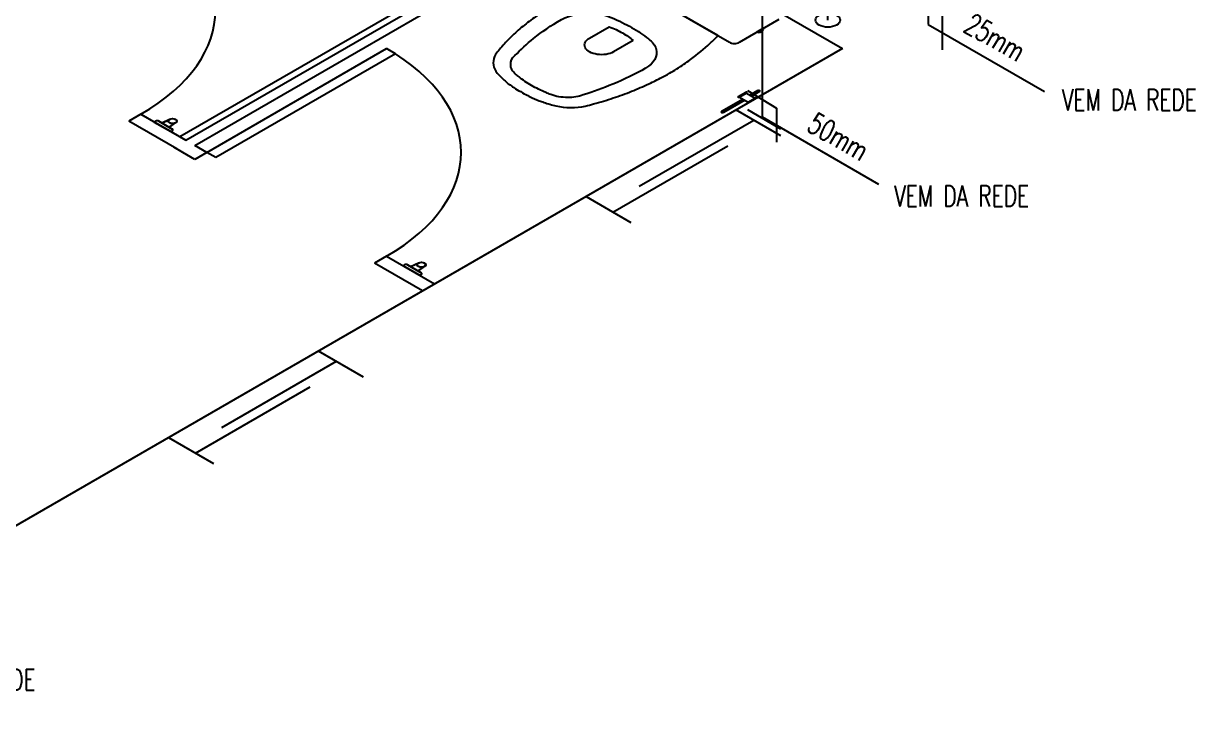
# Model space of a CAD drawing. Header units: millimetres. Extents: x 474.7 to 528.3, y 13.1 to 23.5.
# Drawn here: x 509.195 to 511.959, y 14.712 to 16.382 of the extents above; entities that cross this region are included whole.
import ezdxf

# ---------------------------------------------------------------- set-up
doc = ezdxf.new("R2010")
doc.units = ezdxf.units.MM
doc.header["$LTSCALE"] = 2.5
doc.linetypes.add('HIDDEN2', pattern=[0.1875, 0.125, -0.0625])
for name, color, linetype in [('EIXO', 253, 'Continuous'), ('I-AGUA FRIA', 5, 'Continuous'), ('I-ARQ', 8, 'Continuous'), ('I-CONEXAO', 1, 'Continuous'), ('I-NORMO_INST', 4, 'Continuous')]:
    doc.layers.add(name, color=color, linetype=linetype)
doc.styles.add('25', font='ROMANS.SHX', dxfattribs={"width": 0.7, "height": 0.05})

# ---------------------------------------------------------------- blocks, each defined once
blk = doc.blocks.new('A$C79730085')
at = {"color": 8}
for p, q in [((-0.0229, 0.139, 2.2483), (0.0227, 0.1127, 2.2483)), ((-0.0198, 0.1433, 2.2483), (0.0196, 0.1206, 2.2483)), ((-0.0166, 0.1475, 2.2483), (0.0164, 0.1284, 2.2483)), ((-0.0135, 0.1518, 2.2483), (0.0133, 0.1363, 2.2483)), ((-0.0103, 0.156, 2.2483), (0.0101, 0.1442, 2.2483)), ((-0.0072, 0.1603, 2.2483), (0.007, 0.1521, 2.2483)), ((-0.004, 0.1645, 2.2483), (0.0038, 0.16, 2.2483))]:
    blk.add_line(p, q, dxfattribs=at)
at = {"layer": 'I-CONEXAO'}
for p, q in [((-0.0261, 0.1348, 2.2483), (-0.0001, 0.1698, 2.2483)), ((0.0259, 0.1048, 2.2483), (-0.0001, 0.1698, 2.2483)), ((0.0259, 0.1048, 2.2483), (-0.0261, 0.1348, 2.2483)), ((0.0128, 0.098), (-0.0132, 0.113)), ((0.0258, 0.0749), (-0.0262, 0.1049))]:
    blk.add_line(p, q, dxfattribs=at)
blk = doc.blocks.new('*U16')
blk.add_line((0.1234, 0.3712), (0, 0.3))
at = {"color": 8, "extrusion": (0, 0.816497, 0.57735)}
blk.add_circle((0, 0), 0.0291, dxfattribs=at)
at = {"layer": 'EIXO', "linetype": 'HIDDEN2'}
blk.add_line((0, 0, 2.2483), (0, 0.3, 2.2483), dxfattribs=at)
at = {"rotation": 300.0081952903947}
blk.add_blockref('A$C79730085', (0.0197, 0.3112, -2.2483), dxfattribs=at)
at = {"layer": 'I-NORMO_INST', "style": '25', "width": 0.7}
blk.add_text('CA ½"', height=0.05, dxfattribs=at).set_placement((0.0344, 0.4325, 2.2483))

msp = doc.modelspace()

# ---------------------------------------------------------------- linework, layer by layer
at = {"layer": 'I-AGUA FRIA'}
for p, q in [((511.3284, 16.9802, 28.7395), (511.3284, 16.3802, 28.7395)), ((510.937, 16.45, 28.7395), (510.937, 16.1619, 28.7395)), ((511.3284, 16.3802, 28.7395), (511.6031, 16.2217, 28.7395)), ((510.937, 16.1619, 28.7395), (511.2117, 16.0033, 28.7395))]:
    msp.add_line(p, q, dxfattribs=at)
at = {"layer": 'I-ARQ', "extrusion": (0, 0.816497, 0.57735)}
for p, q in [((509.3761, 17.3335, 21.8699), (511.1262, 16.3231, 23.2988)), ((510.5251, 16.6701, 22.8081), (509.5635, 16.1149, 23.5933)), ((509.5776, 16.1067, 23.6048), (510.5393, 16.662, 22.8196)), ((509.5988, 16.0945, 23.6222), (510.5605, 16.6497, 22.837)), ((510.5698, 16.5055, 23.0409), (510.8597, 16.3382, 23.2776)), ((510.8836, 16.338, 23.2777), (510.9772, 16.3921, 23.2013)), ((511.1262, 16.3231, 23.2988), (508.3362, 14.7123, 25.5768)), ((509.6271, 16.0782, 23.6453), (510.0514, 16.3231, 23.2988)), ((510.0726, 16.3109, 23.3162), (509.6483, 16.0659, 23.6626)), ((510.8919, 16.204, 23.4673), (510.8414, 16.1748, 23.5086)), ((510.8961, 16.2015, 23.4708), (510.8456, 16.1724, 23.512)), ((510.8802, 16.2097, 23.4593), (510.8984, 16.2202, 23.4444)), ((510.8827, 16.2082, 23.4613), (510.9009, 16.2188, 23.4464)), ((510.8836, 16.2088, 23.4606), (510.9044, 16.1968, 23.4775)), ((510.9, 16.2182, 23.4472), (510.9208, 16.2062, 23.4642)), ((510.902, 16.1954, 23.4795), (510.9232, 16.2076, 23.4622)), ((510.9268, 16.2241, 23.4388), (510.9083, 16.2134, 23.454)), ((510.931, 16.2217, 23.4423), (510.9125, 16.211, 23.4574)), ((510.9239, 16.2176, 23.4481), (510.9197, 16.22, 23.4446)), ((510.9268, 16.2192, 23.4458), (510.9225, 16.2217, 23.4423)), ((510.9283, 16.2201, 23.4445), (510.924, 16.2225, 23.4411)), ((510.8449, 16.1721, 23.5124), (510.8409, 16.1744, 23.5091)), ((510.8468, 16.1731, 23.5111), (510.8426, 16.1755, 23.5076)), ((510.8491, 16.1744, 23.5092), (510.8449, 16.1768, 23.5057)), ((510.8527, 16.1765, 23.5062), (510.8485, 16.1789, 23.5028)), ((510.9812, 16.1333, 23.5673), (510.9034, 16.1782, 23.5038)), ((509.4716, 16.168, 23.5182), (509.4433, 16.1517, 23.5413)), ((509.5564, 16.0863, 23.6337), (509.4433, 16.1517, 23.5413)), ((509.4716, 16.168, 23.5182), (509.5776, 16.1067, 23.6048)), ((509.5034, 16.1496, 23.5443), (509.507, 16.1516, 23.5414)), ((509.5034, 16.1496, 23.5443), (509.507, 16.1516, 23.5414)), ((509.5034, 16.1496, 23.5443), (509.5422, 16.1272, 23.5759)), ((509.5422, 16.1272, 23.5759), (509.5034, 16.1496, 23.5443)), ((509.514, 16.1516, 23.5414), (509.5457, 16.1333, 23.5673)), ((509.5457, 16.1333, 23.5673), (509.514, 16.1516, 23.5414)), ((509.5209, 16.1477, 23.547), (509.5393, 16.1562, 23.5349)), ((509.5212, 16.1475, 23.5472), (509.5395, 16.1561, 23.5351)), ((509.5386, 16.1374, 23.5615), (509.5534, 16.148, 23.5464)), ((509.5389, 16.1373, 23.5617), (509.5537, 16.1479, 23.5466)), ((509.5422, 16.1272, 23.5759), (509.5457, 16.1292, 23.573)), ((509.5422, 16.1272, 23.5759), (509.5457, 16.1292, 23.573)), ((509.5705, 16.0782, 23.6453), (509.5493, 16.0904, 23.6279)), ((509.6271, 16.0782, 23.6453), (509.5988, 16.0945, 23.6222)), ((509.5988, 16.0618, 23.6683), (509.5705, 16.0782, 23.6453)), ((509.6271, 16.0782, 23.6453), (509.5988, 16.0618, 23.6683)), ((509.6483, 16.0659, 23.6626), (509.6271, 16.0782, 23.6453)), ((510.0514, 15.8332, 23.9917), (510.0231, 15.8169, 24.0148)), ((510.1362, 15.7516, 24.1071), (510.0231, 15.8169, 24.0148)), ((510.0514, 15.8332, 23.9917), (510.1645, 15.7679, 24.084)), ((510.1078, 15.8088, 24.0262), (510.1262, 15.8174, 24.0141)), ((510.108, 15.8087, 24.0264), (510.1264, 15.8172, 24.0143)), ((510.0903, 15.8107, 24.0235), (510.0939, 15.8128, 24.0206)), ((510.0903, 15.8107, 24.0235), (510.0939, 15.8128, 24.0206)), ((510.0903, 15.8107, 24.0235), (510.1291, 15.7883, 24.0551)), ((510.1291, 15.7883, 24.0551), (510.0903, 15.8107, 24.0235)), ((510.1009, 15.8128, 24.0206), (510.1326, 15.7945, 24.0465)), ((510.1326, 15.7945, 24.0465), (510.1009, 15.8128, 24.0206)), ((510.1255, 15.7986, 24.0407), (510.1403, 15.8092, 24.0256)), ((510.1258, 15.7984, 24.0409), (510.1406, 15.809, 24.0258)), ((510.1291, 15.7883, 24.0551), (510.1326, 15.7904, 24.0522)), ((510.1291, 15.7883, 24.0551), (510.1326, 15.7904, 24.0522))]:
    msp.add_line(p, q, dxfattribs=at)
at = {"layer": 'I-ARQ', "linetype": 'HIDDEN2', "extrusion": (0, 0.816497, 0.57735)}
for p, q in [((510.9812, 16.117, 23.5904), (510.8752, 16.1782, 23.5038)), ((510.9176, 16.1537, 23.5384), (510.564, 15.9496, 23.8271)), ((510.5852, 15.9373, 23.8444), (510.9388, 16.1414, 23.5558)), ((510.5216, 15.9741, 23.7925), (510.6277, 15.9128, 23.8791)), ((509.9964, 15.5483, 24.3945), (509.8903, 15.6096, 24.3079)), ((509.9327, 15.5851, 24.3426), (509.5792, 15.381, 24.6313)), ((509.6004, 15.3687, 24.6486), (509.9539, 15.5728, 24.3599)), ((509.5367, 15.4055, 24.5966), (509.6428, 15.3442, 24.6832))]:
    msp.add_line(p, q, dxfattribs=at)
at = {"layer": 'I-ARQ', "extrusion": (0, 0.816497, 0.57735), "elevation": 26.7794}
for points in [[(-510.5967, 9.3102, -0.003882), (-510.5652, 9.3282, 0.024258), (-510.4987, 9.3749, 0.02486), (-510.4606, 9.4074, 0.033324), (-510.4256, 9.4431, 0.02486), (-510.3994, 9.4735, 0.012268), (-510.369, 9.5138, 0.015806), (-510.3418, 9.5573, 0.026699), (-510.3174, 9.6036, 0.021919), (-510.3085, 9.6231, 0.174675), (-510.3092, 9.6924, 0.045452), (-510.3237, 9.7203, 0.022856), (-510.3306, 9.7317, 0.041289), (-510.3467, 9.7534, 0.039166), (-510.3504, 9.7577, 0.012899), (-510.3517, 9.759, 0.04333), (-510.3676, 9.7755, 0.04333), (-510.384, 9.7913, 0.052091), (-510.3897, 9.7964, 0.041289), (-510.4114, 9.8124, 0.022856), (-510.4227, 9.8193, 0.045452), (-510.4507, 9.8338, 0.174675), (-510.52, 9.8345, 0.021919), (-510.5394, 9.8257, 0.026699), (-510.5857, 9.8013, 0.015806), (-510.6292, 9.774, 0.012268), (-510.6695, 9.7436, 0.02486), (-510.6999, 9.7175, 0.033324), (-510.7356, 9.6825, 0.02486), (-510.7682, 9.6443, 0.024258), (-510.8148, 9.5778, -0.003882), (-510.8329, 9.5464)], [(-510.6871, 9.6024, -0.234638), (-510.6621, 9.6796, -0.044666), (-510.5846, 9.745, -0.031515), (-510.5149, 9.7891, -0.151063), (-510.4785, 9.7991, -0.148094), (-510.4387, 9.7875, -0.031073), (-510.4275, 9.7794, -0.035055), (-510.3927, 9.7504, -0.035055), (-510.3636, 9.7155, -0.031073), (-510.3556, 9.7044, -0.148094), (-510.3439, 9.6645, -0.151063), (-510.3539, 9.6281, -0.031515), (-510.398, 9.5584, -0.044666), (-510.4634, 9.4809, -0.234638), (-510.5406, 9.4559, -0.129345), (-510.583, 9.474, -0.041331), (-510.6292, 9.5138, -0.041331), (-510.669, 9.5601, -0.129345)]]:
    msp.add_lwpolyline(points, format="xyb", close=True, dxfattribs=at)
at = {"layer": 'I-ARQ', "linetype": 'ByBlock', "extrusion": (0, 0.816497, 0.57735), "elevation": 26.7794}
msp.add_lwpolyline([(-510.6327, 9.5669), (-510.5867, 9.6129, -1.002091), (-510.5302, 9.5563), (-510.5762, 9.5103, -0.054282), (-510.6075, 9.5355, -0.054282), (-510.6327, 9.5669, 1.56536)], format="xyb", dxfattribs=at)
msp.add_lwpolyline([(-510.9382, 9.5188), (-510.9255, 9.5315), (-510.9275, 9.5335, 0.197763), (-510.9277, 9.5336, 0.161404), (-510.9361, 9.5293, 0.158802), (-510.9403, 9.521, 0.197763), (-510.9403, 9.5208)], format="xyb", close=True, dxfattribs=at)
at = {"layer": 'I-ARQ', "extrusion": (0, 0.816497, 0.57735)}
for centre, radius in [((-510.9289, 9.7729, 26.7794), 0.003), ((-509.5464, 9.8954, 26.7794), 0.01), ((-509.5466, 9.8957, 26.7794), 0.01), ((-510.1333, 10.4823, 26.7794), 0.01), ((-510.1335, 10.4826, 26.7794), 0.01)]:
    msp.add_circle(centre, radius, dxfattribs=at)
for centre, radius, start, end in [((-509.0473, 9.4437, 26.7794), 0.6, 135, 225), ((-509.6271, 10.0235, 26.7794), 0.6, 135, 225), ((-510.8717, 9.5621, 26.7794), 0.0164, 42.826, 136.2974), ((-510.8817, 9.7967, 26.7794), 0.00182, 328.2763, 121.7237), ((-510.8994, 9.7791, 26.7794), 0.00182, 148.2763, 301.7237), ((-510.9241, 9.7999, 26.7794), 0.00108, 117.7498, 332.2502), ((-510.8435, 9.8582, 26.7794), 0.003, 315, 135), ((-510.9025, 9.8215, 26.7794), 0.00108, 297.7498, 152.2502), ((-509.5105, 9.8998, 26.7794), 0.005, 225, 315), ((-509.5105, 9.8998, 26.7794), 0.005, 225, 315), ((-509.5422, 9.9315, 26.7794), 0.005, 135, 225), ((-509.5422, 9.9315, 26.7794), 0.005, 135, 225), ((-510.0974, 10.4867, 26.7794), 0.005, 225, 315), ((-510.0974, 10.4867, 26.7794), 0.005, 225, 315), ((-510.1291, 10.5184, 26.7794), 0.005, 135, 225), ((-510.1291, 10.5184, 26.7794), 0.005, 135, 225)]:
    msp.add_arc(centre, radius, start, end, dxfattribs=at)
at = {"layer": 'I-CONEXAO'}
for points, elevation in [([(511.3616, 16.4004), (511.3616, 16.3204)], 33.0905), ([(510.9027, 16.2245), (510.9708, 16.1824)], 28.7395), ([(510.9708, 16.1824), (510.9708, 16.1024)], 28.7395)]:
    msp.add_lwpolyline(points, dxfattribs=dict(at, elevation=elevation))

# ---------------------------------------------------------------- block references
at = {"layer": 'I-AGUA FRIA'}
msp.add_blockref('*U16', (511.092, 16.3903, 26.4912), dxfattribs=at)

# ---------------------------------------------------------------- texts
at = {"layer": 'I-NORMO_INST', "style": '25', "width": 0.7}
for s, p in [('25mm', (511.4092, 16.365, 26.4912)), ('50mm', (511.0393, 16.131, 26.4912))]:
    msp.add_text(s, height=0.05, rotation=330, dxfattribs=at).set_placement(p)
for p in [(511.6443, 16.1771), (511.2486, 15.9502), (508.9053, 14.8097)]:
    msp.add_text('VEM DA REDE', height=0.05, dxfattribs=at).set_placement(p)

doc.saveas('drawing.dxf')
